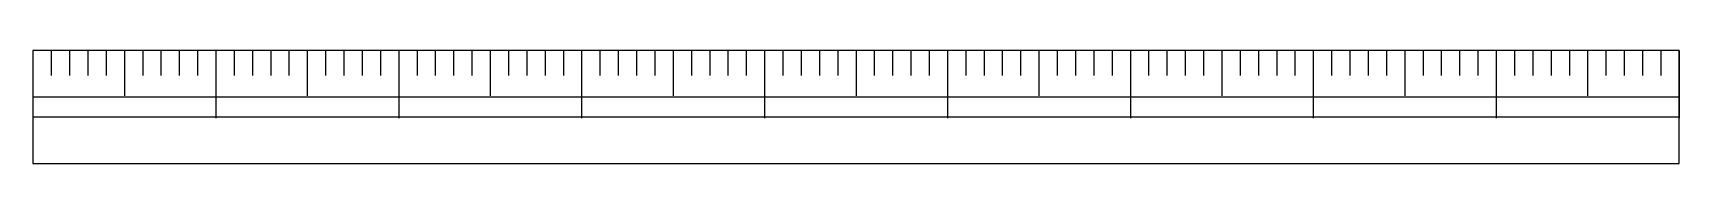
# Model space of a CAD drawing. Header units: millimetres. Extents: x 0 to 139, y 0 to 10.
import ezdxf

# ---------------------------------------------------------------- set-up
doc = ezdxf.new("R2010")
doc.units = ezdxf.units.MM
for name, color, linetype in [('CUT_INNER', 6, 'Continuous'), ('CUT_OUTER', 1, 'Continuous'), ('ENGRAVE', 7, 'Continuous'), ('ENGRAVE_FINE', 8, 'Continuous')]:
    doc.layers.add(name, color=color, linetype=linetype)

msp = doc.modelspace()

# ---------------------------------------------------------------- linework, layer by layer
at = {"layer": 'CUT_INNER'}
msp.add_lwpolyline([(0, 3.927), (138.7013, 3.927), (138.7013, 5.593), (0, 5.593)], close=True, dxfattribs=at)
at = {"layer": 'CUT_OUTER'}
msp.add_lwpolyline([(0, 0), (138.7013, 0), (138.7013, 9.52), (0, 9.52)], close=True, dxfattribs=at)
at = {"layer": 'ENGRAVE'}
for points in [[(0, 9.52), (0, 3.808)], [(7.7056, 9.52), (7.7056, 5.712)], [(15.4113, 9.52), (15.4113, 3.808)], [(23.1169, 9.52), (23.1169, 5.712)], [(30.8225, 9.52), (30.8225, 3.808)], [(38.5281, 9.52), (38.5281, 5.712)], [(46.2338, 9.52), (46.2338, 3.808)], [(53.9394, 9.52), (53.9394, 5.712)], [(61.645, 9.52), (61.645, 3.808)], [(69.3507, 9.52), (69.3507, 5.712)], [(77.0563, 9.52), (77.0563, 3.808)], [(84.7619, 9.52), (84.7619, 5.712)], [(92.4675, 9.52), (92.4675, 3.808)], [(100.1732, 9.52), (100.1732, 5.712)], [(107.8788, 9.52), (107.8788, 3.808)], [(115.5844, 9.52), (115.5844, 5.712)], [(123.2901, 9.52), (123.2901, 3.808)], [(130.9957, 9.52), (130.9957, 5.712)], [(138.7013, 9.52), (138.7013, 3.808)]]:
    msp.add_lwpolyline(points, dxfattribs=at)
at = {"layer": 'ENGRAVE_FINE'}
for points in [[(1.5411, 9.52), (1.5411, 7.4256)], [(3.0823, 9.52), (3.0823, 7.4256)], [(4.6234, 9.52), (4.6234, 7.4256)], [(6.1645, 9.52), (6.1645, 7.4256)], [(9.2468, 9.52), (9.2468, 7.4256)], [(10.7879, 9.52), (10.7879, 7.4256)], [(12.329, 9.52), (12.329, 7.4256)], [(13.8701, 9.52), (13.8701, 7.4256)], [(16.9524, 9.52), (16.9524, 7.4256)], [(18.4935, 9.52), (18.4935, 7.4256)], [(20.0346, 9.52), (20.0346, 7.4256)], [(21.5758, 9.52), (21.5758, 7.4256)], [(24.658, 9.52), (24.658, 7.4256)], [(26.1991, 9.52), (26.1991, 7.4256)], [(27.7403, 9.52), (27.7403, 7.4256)], [(29.2814, 9.52), (29.2814, 7.4256)], [(32.3636, 9.52), (32.3636, 7.4256)], [(33.9048, 9.52), (33.9048, 7.4256)], [(35.4459, 9.52), (35.4459, 7.4256)], [(36.987, 9.52), (36.987, 7.4256)], [(40.0693, 9.52), (40.0693, 7.4256)], [(41.6104, 9.52), (41.6104, 7.4256)], [(43.1515, 9.52), (43.1515, 7.4256)], [(44.6926, 9.52), (44.6926, 7.4256)], [(47.7749, 9.52), (47.7749, 7.4256)], [(49.316, 9.52), (49.316, 7.4256)], [(50.8571, 9.52), (50.8571, 7.4256)], [(52.3983, 9.52), (52.3983, 7.4256)], [(55.4805, 9.52), (55.4805, 7.4256)], [(57.0217, 9.52), (57.0217, 7.4256)], [(58.5628, 9.52), (58.5628, 7.4256)], [(60.1039, 9.52), (60.1039, 7.4256)], [(63.1862, 9.52), (63.1862, 7.4256)], [(64.7273, 9.52), (64.7273, 7.4256)], [(66.2684, 9.52), (66.2684, 7.4256)], [(67.8095, 9.52), (67.8095, 7.4256)], [(70.8918, 9.52), (70.8918, 7.4256)], [(72.4329, 9.52), (72.4329, 7.4256)], [(73.974, 9.52), (73.974, 7.4256)], [(75.5152, 9.52), (75.5152, 7.4256)], [(78.5974, 9.52), (78.5974, 7.4256)], [(80.1385, 9.52), (80.1385, 7.4256)], [(81.6797, 9.52), (81.6797, 7.4256)], [(83.2208, 9.52), (83.2208, 7.4256)], [(86.303, 9.52), (86.303, 7.4256)], [(87.8442, 9.52), (87.8442, 7.4256)], [(89.3853, 9.52), (89.3853, 7.4256)], [(90.9264, 9.52), (90.9264, 7.4256)], [(94.0087, 9.52), (94.0087, 7.4256)], [(95.5498, 9.52), (95.5498, 7.4256)], [(97.0909, 9.52), (97.0909, 7.4256)], [(98.632, 9.52), (98.632, 7.4256)], [(101.7143, 9.52), (101.7143, 7.4256)], [(103.2554, 9.52), (103.2554, 7.4256)], [(104.7965, 9.52), (104.7965, 7.4256)], [(106.3377, 9.52), (106.3377, 7.4256)], [(109.4199, 9.52), (109.4199, 7.4256)], [(110.9611, 9.52), (110.9611, 7.4256)], [(112.5022, 9.52), (112.5022, 7.4256)], [(114.0433, 9.52), (114.0433, 7.4256)], [(117.1256, 9.52), (117.1256, 7.4256)], [(118.6667, 9.52), (118.6667, 7.4256)], [(120.2078, 9.52), (120.2078, 7.4256)], [(121.7489, 9.52), (121.7489, 7.4256)], [(124.8312, 9.52), (124.8312, 7.4256)], [(126.3723, 9.52), (126.3723, 7.4256)], [(127.9134, 9.52), (127.9134, 7.4256)], [(129.4546, 9.52), (129.4546, 7.4256)], [(132.5368, 9.52), (132.5368, 7.4256)], [(134.0779, 9.52), (134.0779, 7.4256)], [(135.6191, 9.52), (135.6191, 7.4256)], [(137.1602, 9.52), (137.1602, 7.4256)]]:
    msp.add_lwpolyline(points, dxfattribs=at)

doc.saveas('drawing.dxf')
